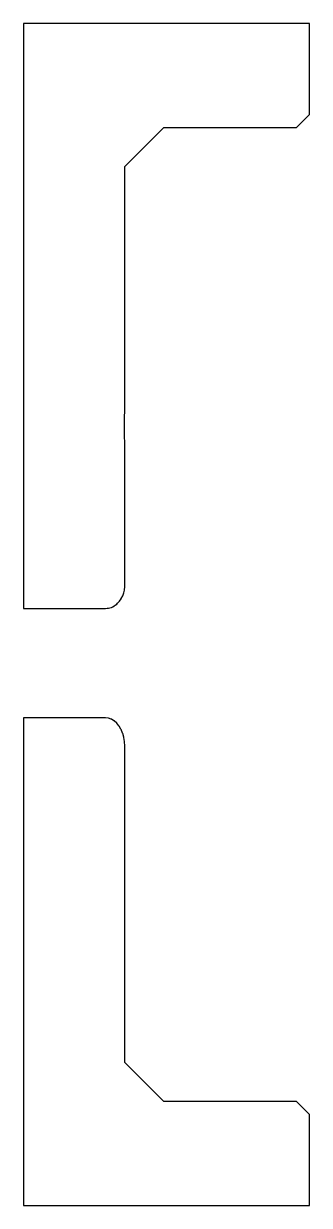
# Model space of a CAD drawing. Header units: metres. Extents: x 0 to 47.5, y 0 to 45.5.
# Drawn here: x 36.5 to 47.5, y 0 to 45.5 of the extents above.
import ezdxf

# ---------------------------------------------------------------- set-up
doc = ezdxf.new("R2010")
doc.units = ezdxf.units.M

msp = doc.modelspace()

# ---------------------------------------------------------------- linework, layer by layer
for p, q in [((47.5, 45.5), (36.5, 45.5)), ((36.5, 45.5), (36.5, 22.9815)), ((47.5, 42), (47.5, 45.5)), ((47, 41.5), (47.5, 42)), ((40.3959, 40), (41.8959, 41.5)), ((41.8959, 41.5), (47, 41.5)), ((40.3959, 30.946), (40.3959, 40)), ((40.3945, 30.8906), (40.3959, 30.946)), ((40.3867, 30.3363), (40.3901, 30.6098)), ((40.3901, 30.6098), (40.3925, 30.8111)), ((40.3925, 30.8111), (40.3945, 30.8906)), ((40.3846, 30.2818), (40.3855, 30.3039)), ((40.3856, 29.7844), (40.3846, 30.2818)), ((40.3855, 30.3039), (40.3867, 30.3363)), ((40.3857, 29.7654), (40.3856, 29.7844)), ((40.3867, 29.7413), (40.3857, 29.7654)), ((40.3936, 29.2331), (40.3867, 29.7413)), ((40.3959, 29.1457), (40.3936, 29.2331)), ((40.3959, 23.8437), (40.3959, 29.1457)), ((40.3592, 23.5906), (40.3809, 23.6893)), ((40.3809, 23.6893), (40.3867, 23.7156)), ((40.3867, 23.7156), (40.393, 23.804)), ((40.393, 23.804), (40.3959, 23.8437)), ((40.1149, 23.1817), (40.1762, 23.2444)), ((40.1762, 23.2444), (40.1927, 23.2675)), ((40.1927, 23.2675), (40.2527, 23.3515)), ((40.2527, 23.3515), (40.2594, 23.3647)), ((40.2594, 23.3647), (40.3142, 23.4717)), ((40.3142, 23.4718), (40.3147, 23.4733)), ((40.3142, 23.4717), (40.3142, 23.4718)), ((40.3147, 23.4733), (40.3544, 23.578)), ((40.3544, 23.578), (40.3592, 23.5906)), ((36.5, 22.9815), (39.6459, 22.9815)), ((39.6459, 22.9815), (39.7126, 22.9877)), ((39.7126, 22.9877), (39.7632, 22.9925)), ((39.7632, 22.9925), (39.8246, 23.0102)), ((39.8246, 23.0102), (39.8777, 23.0254)), ((39.8777, 23.0254), (39.9299, 23.0513)), ((39.9299, 23.0513), (39.9864, 23.0793)), ((39.9864, 23.0793), (40.027, 23.1091)), ((40.027, 23.1091), (40.0868, 23.1529)), ((40.0868, 23.1529), (40.1149, 23.1817)), ((39.6459, 18.7698), (36.5, 18.7698)), ((36.5, 18.7698), (36.5, 0)), ((39.756, 18.7571), (39.6459, 18.7698)), ((39.7632, 18.7563), (39.756, 18.7571)), ((39.8702, 18.7187), (39.7632, 18.7563)), ((39.8777, 18.7161), (39.8702, 18.7187)), ((39.9788, 18.6548), (39.8777, 18.7161)), ((39.9864, 18.6502), (39.9788, 18.6548)), ((40.0868, 18.5602), (39.9864, 18.6502)), ((40.1687, 18.4578), (40.0868, 18.5602)), ((40.1762, 18.4484), (40.1687, 18.4578)), ((40.2455, 18.3297), (40.1762, 18.4484)), ((40.2527, 18.3175), (40.2455, 18.3297)), ((40.3078, 18.1859), (40.2527, 18.3175)), ((40.3142, 18.1706), (40.3078, 18.1859)), ((40.354, 18.0299), (40.3142, 18.1706)), ((40.3592, 18.0115), (40.354, 18.0299)), ((40.3832, 17.8654), (40.3592, 18.0115)), ((40.3867, 17.8441), (40.3832, 17.8654)), ((40.3946, 17.6964), (40.3867, 17.8441)), ((40.3959, 17.6724), (40.3946, 17.6964)), ((40.3959, 5.5), (40.3959, 17.6724)), ((41.8959, 4), (40.3959, 5.5)), ((47, 4), (41.8959, 4)), ((47.5, 3.5), (47, 4)), ((47.5, 0), (47.5, 3.5)), ((36.5, 0), (47.5, 0))]:
    msp.add_line(p, q)

doc.saveas('drawing.dxf')
